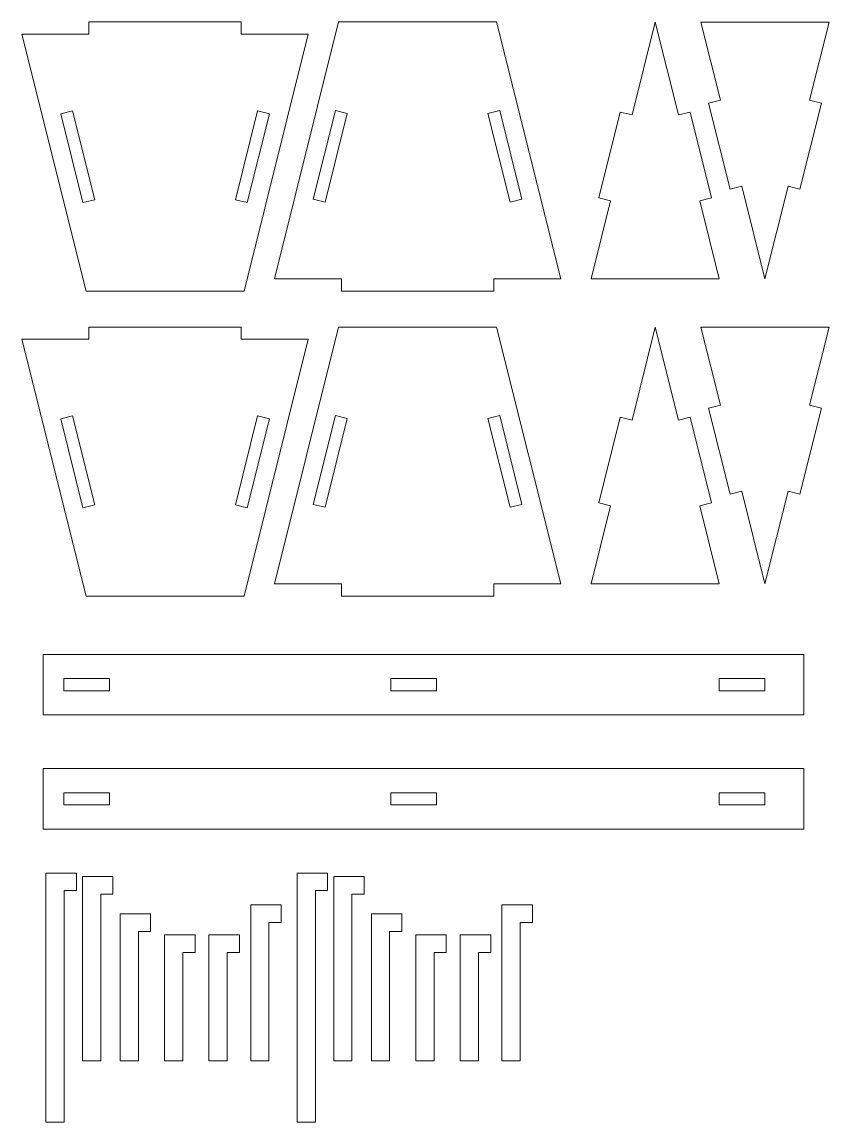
# Model space of a CAD drawing. Header units: millimetres. Extents: x -924 to 692, y -968 to 888.
# Drawn here: x 72.1 to 336.7, y 519.7 to 880.1 of the extents above; entities that cross this region are included whole.
import ezdxf

# ---------------------------------------------------------------- set-up
doc = ezdxf.new("R2010")
doc.units = ezdxf.units.MM
doc.header["$MEASUREMENT"] = 0

msp = doc.modelspace()

# ---------------------------------------------------------------- linework, layer by layer
at = {"lineweight": 5}
for points, knots in [([(143.977, 880.0879), (143.977, 880.0879), (143.977, 876.0879), (143.977, 876.0879), (143.977, 876.0879), (143.977, 876.0879), (165.8866, 876.0879), (165.8866, 876.0879), (165.8866, 876.0879), (165.8866, 876.0879), (144.8807, 791.93), (144.8807, 791.93), (144.8807, 791.93), (144.8807, 791.93), (93.0734, 791.93), (93.0734, 791.93), (93.0734, 791.93), (93.0734, 791.93), (72.0675, 876.0879), (72.0675, 876.0879), (72.0675, 876.0879), (72.0675, 876.0879), (93.977, 876.0879), (93.977, 876.0879), (93.977, 876.0879), (93.977, 876.0879), (93.977, 880.0879), (93.977, 880.0879), (93.977, 880.0879), (93.977, 880.0879), (143.977, 880.0879), (143.977, 880.0879)], [0, 0, 0, 0, 0.125, 0.125, 0.125, 0.125, 0.25, 0.25, 0.25, 0.25, 0.375, 0.375, 0.375, 0.375, 0.5, 0.5, 0.5, 0.5, 0.625, 0.625, 0.625, 0.625, 0.75, 0.75, 0.75, 0.75, 0.875, 0.875, 0.875, 0.875, 1, 1, 1, 1]), ([(226.7903, 791.93), (226.7903, 791.93), (226.7903, 795.93), (226.7903, 795.93), (226.7903, 795.93), (226.7903, 795.93), (248.6998, 795.93), (248.6998, 795.93), (248.6998, 795.93), (248.6998, 795.93), (227.6939, 880.0879), (227.6939, 880.0879), (227.6939, 880.0879), (227.6939, 880.0879), (175.8866, 880.0879), (175.8866, 880.0879), (175.8866, 880.0879), (175.8866, 880.0879), (154.8807, 795.93), (154.8807, 795.93), (154.8807, 795.93), (154.8807, 795.93), (176.7903, 795.93), (176.7903, 795.93), (176.7903, 795.93), (176.7903, 795.93), (176.7903, 791.93), (176.7903, 791.93), (176.7903, 791.93), (176.7903, 791.93), (226.7903, 791.93), (226.7903, 791.93)], [0, 0, 0, 0, 0.125, 0.125, 0.125, 0.125, 0.25, 0.25, 0.25, 0.25, 0.375, 0.375, 0.375, 0.375, 0.5, 0.5, 0.5, 0.5, 0.625, 0.625, 0.625, 0.625, 0.75, 0.75, 0.75, 0.75, 0.875, 0.875, 0.875, 0.875, 1, 1, 1, 1]), ([(272.1014, 849.6221), (272.1014, 849.6221), (268.2205, 850.5908), (268.2205, 850.5908), (268.2205, 850.5908), (268.2205, 850.5908), (261.1975, 822.454), (261.1975, 822.454), (261.1975, 822.454), (261.1975, 822.454), (265.0784, 821.4853), (265.0784, 821.4853), (265.0784, 821.4853), (265.0784, 821.4853), (258.6998, 795.93), (258.6998, 795.93), (258.6998, 795.93), (258.6998, 795.93), (300.6819, 795.93), (300.6819, 795.93), (300.6819, 795.93), (300.6819, 795.93), (294.3033, 821.4853), (294.3033, 821.4853), (294.3033, 821.4853), (294.3033, 821.4853), (298.1842, 822.454), (298.1842, 822.454), (298.1842, 822.454), (298.1842, 822.454), (291.1613, 850.5908), (291.1613, 850.5908), (291.1613, 850.5908), (291.1613, 850.5908), (287.2803, 849.6221), (287.2803, 849.6221), (287.2803, 849.6221), (287.2803, 849.6221), (279.6909, 880.0285), (279.6909, 880.0285), (279.6909, 880.0285), (279.6909, 880.0285), (272.1014, 849.6221), (272.1014, 849.6221)], [0, 0, 0, 0, 0.09090909, 0.09090909, 0.09090909, 0.09090909, 0.18181818, 0.18181818, 0.18181818, 0.18181818, 0.27272727, 0.27272727, 0.27272727, 0.27272727, 0.36363636, 0.36363636, 0.36363636, 0.36363636, 0.45454545, 0.45454545, 0.45454545, 0.45454545, 0.54545455, 0.54545455, 0.54545455, 0.54545455, 0.63636364, 0.63636364, 0.63636364, 0.63636364, 0.72727273, 0.72727273, 0.72727273, 0.72727273, 0.81818182, 0.81818182, 0.81818182, 0.81818182, 0.90909091, 0.90909091, 0.90909091, 0.90909091, 1, 1, 1, 1]), ([(308.0924, 826.3365), (308.0924, 826.3365), (304.2115, 825.3678), (304.2115, 825.3678), (304.2115, 825.3678), (304.2115, 825.3678), (297.1885, 853.5046), (297.1885, 853.5046), (297.1885, 853.5046), (297.1885, 853.5046), (301.0695, 854.4733), (301.0695, 854.4733), (301.0695, 854.4733), (301.0695, 854.4733), (294.6909, 880.0285), (294.6909, 880.0285), (294.6909, 880.0285), (294.6909, 880.0285), (336.673, 880.0285), (336.673, 880.0285), (336.673, 880.0285), (336.673, 880.0285), (330.2943, 854.4733), (330.2943, 854.4733), (330.2943, 854.4733), (330.2943, 854.4733), (334.1753, 853.5046), (334.1753, 853.5046), (334.1753, 853.5046), (334.1753, 853.5046), (327.1523, 825.3678), (327.1523, 825.3678), (327.1523, 825.3678), (327.1523, 825.3678), (323.2714, 826.3365), (323.2714, 826.3365), (323.2714, 826.3365), (323.2714, 826.3365), (315.6819, 795.93), (315.6819, 795.93), (315.6819, 795.93), (315.6819, 795.93), (308.0924, 826.3365), (308.0924, 826.3365)], [0, 0, 0, 0, 0.09090909, 0.09090909, 0.09090909, 0.09090909, 0.18181818, 0.18181818, 0.18181818, 0.18181818, 0.27272727, 0.27272727, 0.27272727, 0.27272727, 0.36363636, 0.36363636, 0.36363636, 0.36363636, 0.45454545, 0.45454545, 0.45454545, 0.45454545, 0.54545455, 0.54545455, 0.54545455, 0.54545455, 0.63636364, 0.63636364, 0.63636364, 0.63636364, 0.72727273, 0.72727273, 0.72727273, 0.72727273, 0.81818182, 0.81818182, 0.81818182, 0.81818182, 0.90909091, 0.90909091, 0.90909091, 0.90909091, 1, 1, 1, 1]), ([(92.0244, 820.9085), (92.0244, 820.9085), (95.9053, 821.8772), (95.9053, 821.8772), (95.9053, 821.8772), (95.9053, 821.8772), (88.6402, 850.9842), (88.6402, 850.9842), (88.6402, 850.9842), (88.6402, 850.9842), (84.7593, 850.0155), (84.7593, 850.0155), (84.7593, 850.0155), (84.7593, 850.0155), (92.0244, 820.9085), (92.0244, 820.9085)], [0, 0, 0, 0, 0.25, 0.25, 0.25, 0.25, 0.5, 0.5, 0.5, 0.5, 0.75, 0.75, 0.75, 0.75, 1, 1, 1, 1]), ([(142.0488, 821.8772), (142.0488, 821.8772), (149.3139, 850.9842), (149.3139, 850.9842), (149.3139, 850.9842), (149.3139, 850.9842), (153.1948, 850.0155), (153.1948, 850.0155), (153.1948, 850.0155), (153.1948, 850.0155), (145.9297, 820.9085), (145.9297, 820.9085), (145.9297, 820.9085), (145.9297, 820.9085), (142.0488, 821.8772), (142.0488, 821.8772)], [0, 0, 0, 0, 0.25, 0.25, 0.25, 0.25, 0.5, 0.5, 0.5, 0.5, 0.75, 0.75, 0.75, 0.75, 1, 1, 1, 1]), ([(174.8376, 851.1095), (174.8376, 851.1095), (178.7186, 850.1408), (178.7186, 850.1408), (178.7186, 850.1408), (178.7186, 850.1408), (171.4534, 821.0338), (171.4534, 821.0338), (171.4534, 821.0338), (171.4534, 821.0338), (167.5725, 822.0025), (167.5725, 822.0025), (167.5725, 822.0025), (167.5725, 822.0025), (174.8376, 851.1095), (174.8376, 851.1095)], [0, 0, 0, 0, 0.25, 0.25, 0.25, 0.25, 0.5, 0.5, 0.5, 0.5, 0.75, 0.75, 0.75, 0.75, 1, 1, 1, 1]), ([(224.862, 850.1408), (224.862, 850.1408), (232.1271, 821.0338), (232.1271, 821.0338), (232.1271, 821.0338), (232.1271, 821.0338), (236.008, 822.0025), (236.008, 822.0025), (236.008, 822.0025), (236.008, 822.0025), (228.7429, 851.1095), (228.7429, 851.1095), (228.7429, 851.1095), (228.7429, 851.1095), (224.862, 850.1408), (224.862, 850.1408)], [0, 0, 0, 0, 0.25, 0.25, 0.25, 0.25, 0.5, 0.5, 0.5, 0.5, 0.75, 0.75, 0.75, 0.75, 1, 1, 1, 1]), ([(143.977, 780.1312), (143.977, 780.1312), (143.977, 776.1312), (143.977, 776.1312), (143.977, 776.1312), (143.977, 776.1312), (165.8866, 776.1312), (165.8866, 776.1312), (165.8866, 776.1312), (165.8866, 776.1312), (144.8807, 691.9734), (144.8807, 691.9734), (144.8807, 691.9734), (144.8807, 691.9734), (93.0734, 691.9734), (93.0734, 691.9734), (93.0734, 691.9734), (93.0734, 691.9734), (72.0675, 776.1312), (72.0675, 776.1312), (72.0675, 776.1312), (72.0675, 776.1312), (93.977, 776.1312), (93.977, 776.1312), (93.977, 776.1312), (93.977, 776.1312), (93.977, 780.1312), (93.977, 780.1312), (93.977, 780.1312), (93.977, 780.1312), (143.977, 780.1312), (143.977, 780.1312)], [0, 0, 0, 0, 0.125, 0.125, 0.125, 0.125, 0.25, 0.25, 0.25, 0.25, 0.375, 0.375, 0.375, 0.375, 0.5, 0.5, 0.5, 0.5, 0.625, 0.625, 0.625, 0.625, 0.75, 0.75, 0.75, 0.75, 0.875, 0.875, 0.875, 0.875, 1, 1, 1, 1]), ([(226.7903, 691.9734), (226.7903, 691.9734), (226.7903, 695.9734), (226.7903, 695.9734), (226.7903, 695.9734), (226.7903, 695.9734), (248.6998, 695.9734), (248.6998, 695.9734), (248.6998, 695.9734), (248.6998, 695.9734), (227.6939, 780.1312), (227.6939, 780.1312), (227.6939, 780.1312), (227.6939, 780.1312), (175.8866, 780.1312), (175.8866, 780.1312), (175.8866, 780.1312), (175.8866, 780.1312), (154.8807, 695.9734), (154.8807, 695.9734), (154.8807, 695.9734), (154.8807, 695.9734), (176.7903, 695.9734), (176.7903, 695.9734), (176.7903, 695.9734), (176.7903, 695.9734), (176.7903, 691.9734), (176.7903, 691.9734), (176.7903, 691.9734), (176.7903, 691.9734), (226.7903, 691.9734), (226.7903, 691.9734)], [0, 0, 0, 0, 0.125, 0.125, 0.125, 0.125, 0.25, 0.25, 0.25, 0.25, 0.375, 0.375, 0.375, 0.375, 0.5, 0.5, 0.5, 0.5, 0.625, 0.625, 0.625, 0.625, 0.75, 0.75, 0.75, 0.75, 0.875, 0.875, 0.875, 0.875, 1, 1, 1, 1]), ([(272.1014, 749.6653), (272.1014, 749.6653), (268.2205, 750.634), (268.2205, 750.634), (268.2205, 750.634), (268.2205, 750.634), (261.1975, 722.4973), (261.1975, 722.4973), (261.1975, 722.4973), (261.1975, 722.4973), (265.0784, 721.5286), (265.0784, 721.5286), (265.0784, 721.5286), (265.0784, 721.5286), (258.6998, 695.9734), (258.6998, 695.9734), (258.6998, 695.9734), (258.6998, 695.9734), (300.6819, 695.9734), (300.6819, 695.9734), (300.6819, 695.9734), (300.6819, 695.9734), (294.3033, 721.5286), (294.3033, 721.5286), (294.3033, 721.5286), (294.3033, 721.5286), (298.1842, 722.4973), (298.1842, 722.4973), (298.1842, 722.4973), (298.1842, 722.4973), (291.1613, 750.634), (291.1613, 750.634), (291.1613, 750.634), (291.1613, 750.634), (287.2803, 749.6653), (287.2803, 749.6653), (287.2803, 749.6653), (287.2803, 749.6653), (279.6909, 780.0718), (279.6909, 780.0718), (279.6909, 780.0718), (279.6909, 780.0718), (272.1014, 749.6653), (272.1014, 749.6653)], [0, 0, 0, 0, 0.09090909, 0.09090909, 0.09090909, 0.09090909, 0.18181818, 0.18181818, 0.18181818, 0.18181818, 0.27272727, 0.27272727, 0.27272727, 0.27272727, 0.36363636, 0.36363636, 0.36363636, 0.36363636, 0.45454545, 0.45454545, 0.45454545, 0.45454545, 0.54545455, 0.54545455, 0.54545455, 0.54545455, 0.63636364, 0.63636364, 0.63636364, 0.63636364, 0.72727273, 0.72727273, 0.72727273, 0.72727273, 0.81818182, 0.81818182, 0.81818182, 0.81818182, 0.90909091, 0.90909091, 0.90909091, 0.90909091, 1, 1, 1, 1]), ([(308.0924, 726.3797), (308.0924, 726.3797), (304.2115, 725.4111), (304.2115, 725.4111), (304.2115, 725.4111), (304.2115, 725.4111), (297.1885, 753.5478), (297.1885, 753.5478), (297.1885, 753.5478), (297.1885, 753.5478), (301.0695, 754.5165), (301.0695, 754.5165), (301.0695, 754.5165), (301.0695, 754.5165), (294.6909, 780.0718), (294.6909, 780.0718), (294.6909, 780.0718), (294.6909, 780.0718), (336.673, 780.0718), (336.673, 780.0718), (336.673, 780.0718), (336.673, 780.0718), (330.2943, 754.5165), (330.2943, 754.5165), (330.2943, 754.5165), (330.2943, 754.5165), (334.1753, 753.5478), (334.1753, 753.5478), (334.1753, 753.5478), (334.1753, 753.5478), (327.1523, 725.4111), (327.1523, 725.4111), (327.1523, 725.4111), (327.1523, 725.4111), (323.2714, 726.3797), (323.2714, 726.3797), (323.2714, 726.3797), (323.2714, 726.3797), (315.6819, 695.9734), (315.6819, 695.9734), (315.6819, 695.9734), (315.6819, 695.9734), (308.0924, 726.3797), (308.0924, 726.3797)], [0, 0, 0, 0, 0.09090909, 0.09090909, 0.09090909, 0.09090909, 0.18181818, 0.18181818, 0.18181818, 0.18181818, 0.27272727, 0.27272727, 0.27272727, 0.27272727, 0.36363636, 0.36363636, 0.36363636, 0.36363636, 0.45454545, 0.45454545, 0.45454545, 0.45454545, 0.54545455, 0.54545455, 0.54545455, 0.54545455, 0.63636364, 0.63636364, 0.63636364, 0.63636364, 0.72727273, 0.72727273, 0.72727273, 0.72727273, 0.81818182, 0.81818182, 0.81818182, 0.81818182, 0.90909091, 0.90909091, 0.90909091, 0.90909091, 1, 1, 1, 1]), ([(92.0244, 720.9518), (92.0244, 720.9518), (95.9053, 721.9205), (95.9053, 721.9205), (95.9053, 721.9205), (95.9053, 721.9205), (88.6402, 751.0275), (88.6402, 751.0275), (88.6402, 751.0275), (88.6402, 751.0275), (84.7593, 750.0588), (84.7593, 750.0588), (84.7593, 750.0588), (84.7593, 750.0588), (92.0244, 720.9518), (92.0244, 720.9518)], [0, 0, 0, 0, 0.25, 0.25, 0.25, 0.25, 0.5, 0.5, 0.5, 0.5, 0.75, 0.75, 0.75, 0.75, 1, 1, 1, 1]), ([(142.0488, 721.9205), (142.0488, 721.9205), (149.3139, 751.0275), (149.3139, 751.0275), (149.3139, 751.0275), (149.3139, 751.0275), (153.1948, 750.0588), (153.1948, 750.0588), (153.1948, 750.0588), (153.1948, 750.0588), (145.9297, 720.9518), (145.9297, 720.9518), (145.9297, 720.9518), (145.9297, 720.9518), (142.0488, 721.9205), (142.0488, 721.9205)], [0, 0, 0, 0, 0.25, 0.25, 0.25, 0.25, 0.5, 0.5, 0.5, 0.5, 0.75, 0.75, 0.75, 0.75, 1, 1, 1, 1]), ([(174.8376, 751.1527), (174.8376, 751.1527), (178.7186, 750.184), (178.7186, 750.184), (178.7186, 750.184), (178.7186, 750.184), (171.4534, 721.077), (171.4534, 721.077), (171.4534, 721.077), (171.4534, 721.077), (167.5725, 722.0457), (167.5725, 722.0457), (167.5725, 722.0457), (167.5725, 722.0457), (174.8376, 751.1527), (174.8376, 751.1527)], [0, 0, 0, 0, 0.25, 0.25, 0.25, 0.25, 0.5, 0.5, 0.5, 0.5, 0.75, 0.75, 0.75, 0.75, 1, 1, 1, 1]), ([(224.862, 750.184), (224.862, 750.184), (232.1271, 721.077), (232.1271, 721.077), (232.1271, 721.077), (232.1271, 721.077), (236.008, 722.0457), (236.008, 722.0457), (236.008, 722.0457), (236.008, 722.0457), (228.7429, 751.1527), (228.7429, 751.1527), (228.7429, 751.1527), (228.7429, 751.1527), (224.862, 750.184), (224.862, 750.184)], [0, 0, 0, 0, 0.25, 0.25, 0.25, 0.25, 0.5, 0.5, 0.5, 0.5, 0.75, 0.75, 0.75, 0.75, 1, 1, 1, 1]), ([(78.9858, 653.0558), (78.9858, 653.0558), (78.9858, 672.8558), (78.9858, 672.8558), (78.9858, 672.8558), (78.9858, 672.8558), (328.4182, 672.8558), (328.4182, 672.8558), (328.4182, 672.8558), (328.4182, 672.8558), (328.4182, 653.0558), (328.4182, 653.0558), (328.4182, 653.0558), (328.4182, 653.0558), (78.9858, 653.0558), (78.9858, 653.0558)], [0, 0, 0, 0, 0.25, 0.25, 0.25, 0.25, 0.5, 0.5, 0.5, 0.5, 0.75, 0.75, 0.75, 0.75, 1, 1, 1, 1]), ([(85.7421, 660.9558), (85.7421, 660.9558), (85.7421, 664.9558), (85.7421, 664.9558), (85.7421, 664.9558), (85.7421, 664.9558), (100.7421, 664.9558), (100.7421, 664.9558), (100.7421, 664.9558), (100.7421, 664.9558), (100.7421, 660.9558), (100.7421, 660.9558), (100.7421, 660.9558), (100.7421, 660.9558), (85.7421, 660.9558), (85.7421, 660.9558)], [0, 0, 0, 0, 0.25, 0.25, 0.25, 0.25, 0.5, 0.5, 0.5, 0.5, 0.75, 0.75, 0.75, 0.75, 1, 1, 1, 1]), ([(193.0007, 660.9558), (193.0007, 660.9558), (193.0007, 664.9558), (193.0007, 664.9558), (193.0007, 664.9558), (193.0007, 664.9558), (208.0007, 664.9558), (208.0007, 664.9558), (208.0007, 664.9558), (208.0007, 664.9558), (208.0007, 660.9558), (208.0007, 660.9558), (208.0007, 660.9558), (208.0007, 660.9558), (193.0007, 660.9558), (193.0007, 660.9558)], [0, 0, 0, 0, 0.25, 0.25, 0.25, 0.25, 0.5, 0.5, 0.5, 0.5, 0.75, 0.75, 0.75, 0.75, 1, 1, 1, 1]), ([(300.6208, 660.9558), (300.6208, 660.9558), (300.6208, 664.9558), (300.6208, 664.9558), (300.6208, 664.9558), (300.6208, 664.9558), (315.6208, 664.9558), (315.6208, 664.9558), (315.6208, 664.9558), (315.6208, 664.9558), (315.6208, 660.9558), (315.6208, 660.9558), (315.6208, 660.9558), (315.6208, 660.9558), (300.6208, 660.9558), (300.6208, 660.9558)], [0, 0, 0, 0, 0.25, 0.25, 0.25, 0.25, 0.5, 0.5, 0.5, 0.5, 0.75, 0.75, 0.75, 0.75, 1, 1, 1, 1]), ([(78.9858, 615.6591), (78.9858, 615.6591), (78.9858, 635.4591), (78.9858, 635.4591), (78.9858, 635.4591), (78.9858, 635.4591), (328.4182, 635.4591), (328.4182, 635.4591), (328.4182, 635.4591), (328.4182, 635.4591), (328.4182, 615.6591), (328.4182, 615.6591), (328.4182, 615.6591), (328.4182, 615.6591), (78.9858, 615.6591), (78.9858, 615.6591)], [0, 0, 0, 0, 0.25, 0.25, 0.25, 0.25, 0.5, 0.5, 0.5, 0.5, 0.75, 0.75, 0.75, 0.75, 1, 1, 1, 1]), ([(85.7421, 623.5591), (85.7421, 623.5591), (85.7421, 627.5591), (85.7421, 627.5591), (85.7421, 627.5591), (85.7421, 627.5591), (100.7421, 627.5591), (100.7421, 627.5591), (100.7421, 627.5591), (100.7421, 627.5591), (100.7421, 623.5591), (100.7421, 623.5591), (100.7421, 623.5591), (100.7421, 623.5591), (85.7421, 623.5591), (85.7421, 623.5591)], [0, 0, 0, 0, 0.25, 0.25, 0.25, 0.25, 0.5, 0.5, 0.5, 0.5, 0.75, 0.75, 0.75, 0.75, 1, 1, 1, 1]), ([(193.0007, 623.5591), (193.0007, 623.5591), (193.0007, 627.5591), (193.0007, 627.5591), (193.0007, 627.5591), (193.0007, 627.5591), (208.0007, 627.5591), (208.0007, 627.5591), (208.0007, 627.5591), (208.0007, 627.5591), (208.0007, 623.5591), (208.0007, 623.5591), (208.0007, 623.5591), (208.0007, 623.5591), (193.0007, 623.5591), (193.0007, 623.5591)], [0, 0, 0, 0, 0.25, 0.25, 0.25, 0.25, 0.5, 0.5, 0.5, 0.5, 0.75, 0.75, 0.75, 0.75, 1, 1, 1, 1]), ([(300.6208, 623.5591), (300.6208, 623.5591), (300.6208, 627.5591), (300.6208, 627.5591), (300.6208, 627.5591), (300.6208, 627.5591), (315.6208, 627.5591), (315.6208, 627.5591), (315.6208, 627.5591), (315.6208, 627.5591), (315.6208, 623.5591), (315.6208, 623.5591), (315.6208, 623.5591), (315.6208, 623.5591), (300.6208, 623.5591), (300.6208, 623.5591)], [0, 0, 0, 0, 0.25, 0.25, 0.25, 0.25, 0.5, 0.5, 0.5, 0.5, 0.75, 0.75, 0.75, 0.75, 1, 1, 1, 1]), ([(89.8999, 601.2343), (89.8999, 601.2343), (89.8999, 595.4898), (89.8999, 595.4898), (89.8999, 595.4898), (89.8999, 595.4898), (85.8999, 595.4898), (85.8999, 595.4898), (85.8999, 595.4898), (85.8999, 595.4898), (85.8999, 519.6884), (85.8999, 519.6884), (85.8999, 519.6884), (85.8999, 519.6884), (79.8999, 519.6884), (79.8999, 519.6884), (79.8999, 519.6884), (79.8999, 519.6884), (79.8999, 601.2343), (79.8999, 601.2343), (79.8999, 601.2343), (79.8999, 601.2343), (89.8999, 601.2343), (89.8999, 601.2343)], [0, 0, 0, 0, 0.16666667, 0.16666667, 0.16666667, 0.16666667, 0.33333333, 0.33333333, 0.33333333, 0.33333333, 0.5, 0.5, 0.5, 0.5, 0.66666667, 0.66666667, 0.66666667, 0.66666667, 0.83333333, 0.83333333, 0.83333333, 0.83333333, 1, 1, 1, 1]), ([(101.8715, 594.3435), (101.8715, 594.3435), (101.8715, 600.088), (101.8715, 600.088), (101.8715, 600.088), (101.8715, 600.088), (91.8715, 600.088), (91.8715, 600.088), (91.8715, 600.088), (91.8715, 600.088), (91.8715, 539.6884), (91.8715, 539.6884), (91.8715, 539.6884), (91.8715, 539.6884), (97.8715, 539.6884), (97.8715, 539.6884), (97.8715, 539.6884), (97.8715, 539.6884), (97.8715, 594.3435), (97.8715, 594.3435), (97.8715, 594.3435), (97.8715, 594.3435), (101.8715, 594.3435), (101.8715, 594.3435)], [0, 0, 0, 0, 0.16666667, 0.16666667, 0.16666667, 0.16666667, 0.33333333, 0.33333333, 0.33333333, 0.33333333, 0.5, 0.5, 0.5, 0.5, 0.66666667, 0.66666667, 0.66666667, 0.66666667, 0.83333333, 0.83333333, 0.83333333, 0.83333333, 1, 1, 1, 1]), ([(172.2907, 601.2343), (172.2907, 601.2343), (172.2907, 595.4898), (172.2907, 595.4898), (172.2907, 595.4898), (172.2907, 595.4898), (168.2907, 595.4898), (168.2907, 595.4898), (168.2907, 595.4898), (168.2907, 595.4898), (168.2907, 519.6884), (168.2907, 519.6884), (168.2907, 519.6884), (168.2907, 519.6884), (162.2907, 519.6884), (162.2907, 519.6884), (162.2907, 519.6884), (162.2907, 519.6884), (162.2907, 601.2343), (162.2907, 601.2343), (162.2907, 601.2343), (162.2907, 601.2343), (172.2907, 601.2343), (172.2907, 601.2343)], [0, 0, 0, 0, 0.16666667, 0.16666667, 0.16666667, 0.16666667, 0.33333333, 0.33333333, 0.33333333, 0.33333333, 0.5, 0.5, 0.5, 0.5, 0.66666667, 0.66666667, 0.66666667, 0.66666667, 0.83333333, 0.83333333, 0.83333333, 0.83333333, 1, 1, 1, 1]), ([(184.2622, 594.3435), (184.2622, 594.3435), (184.2622, 600.088), (184.2622, 600.088), (184.2622, 600.088), (184.2622, 600.088), (174.2622, 600.088), (174.2622, 600.088), (174.2622, 600.088), (174.2622, 600.088), (174.2622, 539.6884), (174.2622, 539.6884), (174.2622, 539.6884), (174.2622, 539.6884), (180.2622, 539.6884), (180.2622, 539.6884), (180.2622, 539.6884), (180.2622, 539.6884), (180.2622, 594.3435), (180.2622, 594.3435), (180.2622, 594.3435), (180.2622, 594.3435), (184.2622, 594.3435), (184.2622, 594.3435)], [0, 0, 0, 0, 0.16666667, 0.16666667, 0.16666667, 0.16666667, 0.33333333, 0.33333333, 0.33333333, 0.33333333, 0.5, 0.5, 0.5, 0.5, 0.66666667, 0.66666667, 0.66666667, 0.66666667, 0.83333333, 0.83333333, 0.83333333, 0.83333333, 1, 1, 1, 1]), ([(114.2254, 582.1371), (114.2254, 582.1371), (114.2254, 587.8817), (114.2254, 587.8817), (114.2254, 587.8817), (114.2254, 587.8817), (104.2254, 587.8817), (104.2254, 587.8817), (104.2254, 587.8817), (104.2254, 587.8817), (104.2254, 539.6884), (104.2254, 539.6884), (104.2254, 539.6884), (104.2254, 539.6884), (110.2254, 539.6884), (110.2254, 539.6884), (110.2254, 539.6884), (110.2254, 539.6884), (110.2254, 582.1371), (110.2254, 582.1371), (110.2254, 582.1371), (110.2254, 582.1371), (114.2254, 582.1371), (114.2254, 582.1371)], [0, 0, 0, 0, 0.16666667, 0.16666667, 0.16666667, 0.16666667, 0.33333333, 0.33333333, 0.33333333, 0.33333333, 0.5, 0.5, 0.5, 0.5, 0.66666667, 0.66666667, 0.66666667, 0.66666667, 0.83333333, 0.83333333, 0.83333333, 0.83333333, 1, 1, 1, 1]), ([(157.0528, 585.0615), (157.0528, 585.0615), (157.0528, 590.8061), (157.0528, 590.8061), (157.0528, 590.8061), (157.0528, 590.8061), (147.0528, 590.8061), (147.0528, 590.8061), (147.0528, 590.8061), (147.0528, 590.8061), (147.0528, 539.6884), (147.0528, 539.6884), (147.0528, 539.6884), (147.0528, 539.6884), (153.0528, 539.6884), (153.0528, 539.6884), (153.0528, 539.6884), (153.0528, 539.6884), (153.0528, 585.0615), (153.0528, 585.0615), (153.0528, 585.0615), (153.0528, 585.0615), (157.0528, 585.0615), (157.0528, 585.0615)], [0, 0, 0, 0, 0.16666667, 0.16666667, 0.16666667, 0.16666667, 0.33333333, 0.33333333, 0.33333333, 0.33333333, 0.5, 0.5, 0.5, 0.5, 0.66666667, 0.66666667, 0.66666667, 0.66666667, 0.83333333, 0.83333333, 0.83333333, 0.83333333, 1, 1, 1, 1]), ([(196.6162, 582.1371), (196.6162, 582.1371), (196.6162, 587.8817), (196.6162, 587.8817), (196.6162, 587.8817), (196.6162, 587.8817), (186.6162, 587.8817), (186.6162, 587.8817), (186.6162, 587.8817), (186.6162, 587.8817), (186.6162, 539.6884), (186.6162, 539.6884), (186.6162, 539.6884), (186.6162, 539.6884), (192.6162, 539.6884), (192.6162, 539.6884), (192.6162, 539.6884), (192.6162, 539.6884), (192.6162, 582.1371), (192.6162, 582.1371), (192.6162, 582.1371), (192.6162, 582.1371), (196.6162, 582.1371), (196.6162, 582.1371)], [0, 0, 0, 0, 0.16666667, 0.16666667, 0.16666667, 0.16666667, 0.33333333, 0.33333333, 0.33333333, 0.33333333, 0.5, 0.5, 0.5, 0.5, 0.66666667, 0.66666667, 0.66666667, 0.66666667, 0.83333333, 0.83333333, 0.83333333, 0.83333333, 1, 1, 1, 1]), ([(239.4436, 585.0615), (239.4436, 585.0615), (239.4436, 590.8061), (239.4436, 590.8061), (239.4436, 590.8061), (239.4436, 590.8061), (229.4436, 590.8061), (229.4436, 590.8061), (229.4436, 590.8061), (229.4436, 590.8061), (229.4436, 539.6884), (229.4436, 539.6884), (229.4436, 539.6884), (229.4436, 539.6884), (235.4436, 539.6884), (235.4436, 539.6884), (235.4436, 539.6884), (235.4436, 539.6884), (235.4436, 585.0615), (235.4436, 585.0615), (235.4436, 585.0615), (235.4436, 585.0615), (239.4436, 585.0615), (239.4436, 585.0615)], [0, 0, 0, 0, 0.16666667, 0.16666667, 0.16666667, 0.16666667, 0.33333333, 0.33333333, 0.33333333, 0.33333333, 0.5, 0.5, 0.5, 0.5, 0.66666667, 0.66666667, 0.66666667, 0.66666667, 0.83333333, 0.83333333, 0.83333333, 0.83333333, 1, 1, 1, 1]), ([(128.8087, 575.2601), (128.8087, 575.2601), (128.8087, 581.0047), (128.8087, 581.0047), (128.8087, 581.0047), (128.8087, 581.0047), (118.8087, 581.0047), (118.8087, 581.0047), (118.8087, 581.0047), (118.8087, 581.0047), (118.8087, 539.6884), (118.8087, 539.6884), (118.8087, 539.6884), (118.8087, 539.6884), (124.8087, 539.6884), (124.8087, 539.6884), (124.8087, 539.6884), (124.8087, 539.6884), (124.8087, 575.2601), (124.8087, 575.2601), (124.8087, 575.2601), (124.8087, 575.2601), (128.8087, 575.2601), (128.8087, 575.2601)], [0, 0, 0, 0, 0.16666667, 0.16666667, 0.16666667, 0.16666667, 0.33333333, 0.33333333, 0.33333333, 0.33333333, 0.5, 0.5, 0.5, 0.5, 0.66666667, 0.66666667, 0.66666667, 0.66666667, 0.83333333, 0.83333333, 0.83333333, 0.83333333, 1, 1, 1, 1]), ([(143.3822, 575.2601), (143.3822, 575.2601), (143.3822, 581.0047), (143.3822, 581.0047), (143.3822, 581.0047), (143.3822, 581.0047), (133.3822, 581.0047), (133.3822, 581.0047), (133.3822, 581.0047), (133.3822, 581.0047), (133.3822, 539.6884), (133.3822, 539.6884), (133.3822, 539.6884), (133.3822, 539.6884), (139.3822, 539.6884), (139.3822, 539.6884), (139.3822, 539.6884), (139.3822, 539.6884), (139.3822, 575.2601), (139.3822, 575.2601), (139.3822, 575.2601), (139.3822, 575.2601), (143.3822, 575.2601), (143.3822, 575.2601)], [0, 0, 0, 0, 0.16666667, 0.16666667, 0.16666667, 0.16666667, 0.33333333, 0.33333333, 0.33333333, 0.33333333, 0.5, 0.5, 0.5, 0.5, 0.66666667, 0.66666667, 0.66666667, 0.66666667, 0.83333333, 0.83333333, 0.83333333, 0.83333333, 1, 1, 1, 1]), ([(211.1995, 575.2601), (211.1995, 575.2601), (211.1995, 581.0047), (211.1995, 581.0047), (211.1995, 581.0047), (211.1995, 581.0047), (201.1995, 581.0047), (201.1995, 581.0047), (201.1995, 581.0047), (201.1995, 581.0047), (201.1995, 539.6884), (201.1995, 539.6884), (201.1995, 539.6884), (201.1995, 539.6884), (207.1995, 539.6884), (207.1995, 539.6884), (207.1995, 539.6884), (207.1995, 539.6884), (207.1995, 575.2601), (207.1995, 575.2601), (207.1995, 575.2601), (207.1995, 575.2601), (211.1995, 575.2601), (211.1995, 575.2601)], [0, 0, 0, 0, 0.16666667, 0.16666667, 0.16666667, 0.16666667, 0.33333333, 0.33333333, 0.33333333, 0.33333333, 0.5, 0.5, 0.5, 0.5, 0.66666667, 0.66666667, 0.66666667, 0.66666667, 0.83333333, 0.83333333, 0.83333333, 0.83333333, 1, 1, 1, 1]), ([(225.773, 575.2601), (225.773, 575.2601), (225.773, 581.0047), (225.773, 581.0047), (225.773, 581.0047), (225.773, 581.0047), (215.773, 581.0047), (215.773, 581.0047), (215.773, 581.0047), (215.773, 581.0047), (215.773, 539.6884), (215.773, 539.6884), (215.773, 539.6884), (215.773, 539.6884), (221.773, 539.6884), (221.773, 539.6884), (221.773, 539.6884), (221.773, 539.6884), (221.773, 575.2601), (221.773, 575.2601), (221.773, 575.2601), (221.773, 575.2601), (225.773, 575.2601), (225.773, 575.2601)], [0, 0, 0, 0, 0.16666667, 0.16666667, 0.16666667, 0.16666667, 0.33333333, 0.33333333, 0.33333333, 0.33333333, 0.5, 0.5, 0.5, 0.5, 0.66666667, 0.66666667, 0.66666667, 0.66666667, 0.83333333, 0.83333333, 0.83333333, 0.83333333, 1, 1, 1, 1])]:
    msp.add_open_spline(points, degree=3, knots=knots, dxfattribs=at)

doc.saveas('drawing.dxf')
